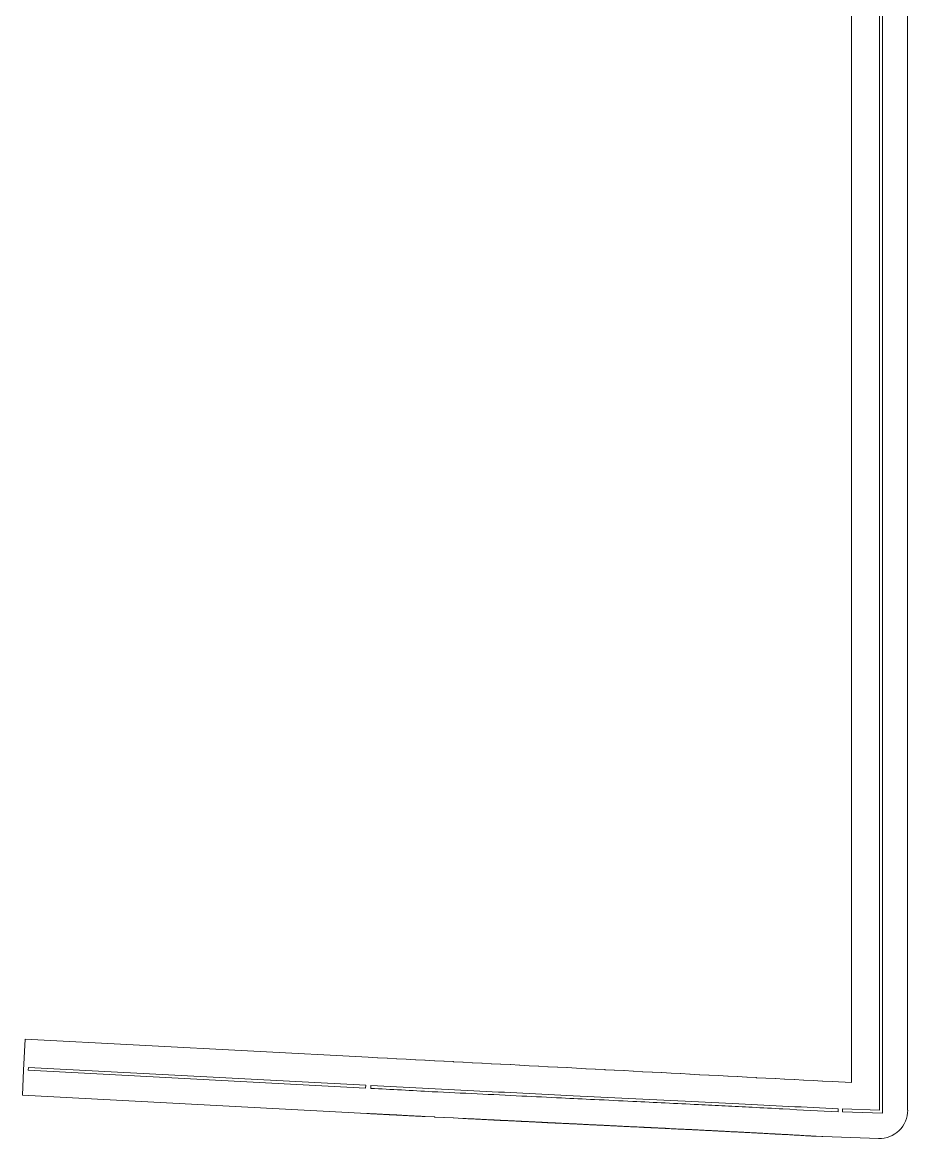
# Model space of a CAD drawing. Header units: millimetres. Extents: x 146 to 1091, y 1 to 2383.
# Drawn here: x 146 to 1091, y 1 to 1192 of the extents above; entities that cross this region are included whole.
import ezdxf

# ---------------------------------------------------------------- set-up
doc = ezdxf.new("R2010")
doc.units = ezdxf.units.MM
doc.linetypes.add('K5LT_BASIC', pattern=[0])
doc.layers.add('Engraving', color=7, linetype='Continuous')

msp = doc.modelspace()

# ---------------------------------------------------------------- linework, layer by layer
at = {"color": 143, "linetype": 'K5LT_BASIC', "lineweight": 15, "true_color": 0x33acca}
for p, q in [((1090.9, 31.2), (1090.9, 2313)), ((1030.9, 2282.3), (1030.9, 60.5)), ((149.2, 106.9), (147.5, 73.9)), ((515.2, 87.6), (149.2, 106.9)), ((515.4, 87.6), (515.2, 87.6)), ((525.3, 87.1), (515.4, 87.6)), ((525.6, 87.1), (525.3, 87.1)), ((535.4, 86.6), (525.6, 87.1)), ((535.7, 86.6), (535.4, 86.6)), ((545.5, 86), (535.7, 86.6)), ((545.8, 86), (545.5, 86)), ((555.6, 85.5), (545.8, 86)), ((555.9, 85.5), (555.6, 85.5)), ((565.7, 85), (555.9, 85.5)), ((566, 85), (565.7, 85)), ((575.8, 84.5), (566, 85)), ((576.1, 84.4), (575.8, 84.5)), ((585.9, 83.9), (576.1, 84.4)), ((586.2, 83.9), (585.9, 83.9)), ((596, 83.4), (586.2, 83.9)), ((596.3, 83.4), (596, 83.4)), ((606.1, 82.9), (596.3, 83.4)), ((147.5, 73.9), (146.2, 47)), ((606.4, 82.8), (606.1, 82.9)), ((616.4, 82.3), (606.4, 82.8)), ((616.7, 82.3), (616.4, 82.3)), ((626.3, 81.8), (616.7, 82.3)), ((626.6, 81.8), (626.3, 81.8)), ((636.4, 81.3), (626.6, 81.8)), ((636.7, 81.2), (636.4, 81.3)), ((646.5, 80.7), (636.7, 81.2)), ((646.8, 80.7), (646.5, 80.7)), ((656.6, 80.2), (646.8, 80.7)), ((656.9, 80.2), (656.6, 80.2)), ((666.7, 79.7), (656.9, 80.2)), ((667, 79.7), (666.7, 79.7)), ((676.8, 79.1), (667, 79.7)), ((677.1, 79.1), (676.8, 79.1)), ((686.9, 78.6), (677.1, 79.1)), ((687.2, 78.6), (686.9, 78.6)), ((697, 78.1), (687.2, 78.6)), ((697.3, 78.1), (697, 78.1)), ((707.1, 77.5), (697.3, 78.1)), ((707.4, 77.5), (707.1, 77.5)), ((717.2, 77), (707.4, 77.5)), ((717.5, 77), (717.2, 77)), ((727.3, 76.5), (717.5, 77)), ((727.6, 76.5), (727.3, 76.5)), ((737.4, 76), (727.6, 76.5)), ((737.7, 75.9), (737.4, 76)), ((747.5, 75.4), (737.7, 75.9)), ((747.8, 75.4), (747.5, 75.4)), ((757.6, 74.9), (747.8, 75.4)), ((757.9, 74.9), (757.6, 74.9)), ((767.7, 74.4), (757.9, 74.9)), ((768, 74.3), (767.7, 74.4)), ((777.8, 73.8), (768, 74.3)), ((778.1, 73.8), (777.8, 73.8)), ((788.1, 73.3), (778.1, 73.8)), ((788.4, 73.3), (788.1, 73.3)), ((798, 72.8), (788.4, 73.3)), ((798.3, 72.8), (798, 72.8)), ((808.1, 72.2), (798.3, 72.8)), ((808.4, 72.2), (808.1, 72.2)), ((818.2, 71.7), (808.4, 72.2)), ((818.5, 71.7), (818.2, 71.7)), ((828.3, 71.2), (818.5, 71.7)), ((828.6, 71.2), (828.3, 71.2)), ((838.4, 70.6), (828.6, 71.2)), ((838.7, 70.6), (838.4, 70.6)), ((848.5, 70.1), (838.7, 70.6)), ((848.8, 70.1), (848.5, 70.1)), ((858.6, 69.6), (848.8, 70.1)), ((858.9, 69.6), (858.6, 69.6)), ((868.7, 69), (858.9, 69.6)), ((869, 69), (868.7, 69)), ((878.8, 68.5), (869, 69)), ((879.1, 68.5), (878.8, 68.5)), ((888.9, 68), (879.1, 68.5)), ((889.2, 68), (888.9, 68)), ((899, 67.5), (889.2, 68)), ((899.3, 67.4), (899, 67.5)), ((909.1, 66.9), (899.3, 67.4)), ((909.4, 66.9), (909.1, 66.9)), ((919.2, 66.4), (909.4, 66.9)), ((919.5, 66.4), (919.2, 66.4)), ((929.3, 65.9), (919.5, 66.4)), ((929.6, 65.8), (929.3, 65.9)), ((939.4, 65.3), (929.6, 65.8)), ((939.7, 65.3), (939.4, 65.3)), ((949.5, 64.8), (939.7, 65.3)), ((949.8, 64.8), (949.5, 64.8)), ((959.6, 64.3), (949.8, 64.8)), ((959.9, 64.3), (959.6, 64.3)), ((969.7, 63.7), (959.9, 64.3)), ((970, 63.7), (969.7, 63.7)), ((979.8, 63.2), (970, 63.7)), ((980.1, 63.2), (979.8, 63.2)), ((989.9, 62.7), (980.1, 63.2)), ((990.2, 62.7), (989.9, 62.7)), ((1000, 62.1), (990.2, 62.7)), ((1000.3, 62.1), (1000, 62.1)), ((1010.2, 61.6), (1000.3, 62.1)), ((1010.3, 61.6), (1010.2, 61.6)), ((1030.9, 60.5), (1010.3, 61.6)), ((146.2, 47), (513.7, 27.6)), ((513.7, 27.6), (515.2, 27.6)), ((515.2, 27.6), (515.4, 27.5)), ((525.3, 27), (525.6, 27)), ((535.4, 26.5), (535.7, 26.5)), ((545.5, 26), (545.8, 25.9)), ((555.6, 25.4), (555.9, 25.4)), ((565.7, 24.9), (566, 24.9)), ((575.8, 24.4), (576.1, 24.4)), ((576.1, 24.4), (585.9, 23.9)), ((585.9, 23.9), (586.2, 23.8)), ((586.2, 23.8), (596, 23.3)), ((596, 23.3), (596.3, 23.3)), ((596.3, 23.3), (606.1, 22.8)), ((606.1, 22.8), (606.4, 22.8)), ((606.4, 22.8), (616.4, 22.3)), ((616.4, 22.3), (616.7, 22.3)), ((626.3, 21.8), (626.6, 21.8)), ((636.4, 21.3), (636.7, 21.3)), ((646.5, 20.8), (646.8, 20.8)), ((656.6, 20.3), (656.9, 20.3)), ((666.7, 19.8), (667, 19.8)), ((676.8, 19.3), (677.1, 19.3)), ((686.9, 18.8), (687.2, 18.8)), ((697, 18.3), (697.3, 18.3)), ((707.1, 17.8), (707.4, 17.8)), ((717.2, 17.4), (717.5, 17.3)), ((727.3, 16.9), (727.6, 16.8)), ((737.4, 16.4), (737.7, 16.4)), ((747.5, 15.9), (747.8, 15.9)), ((757.6, 15.4), (757.9, 15.4)), ((767.7, 14.9), (768, 14.9)), ((777.8, 14.4), (778.1, 14.4)), ((788.1, 13.9), (788.4, 13.9)), ((798, 13.4), (798.3, 13.4)), ((808.1, 12.9), (808.4, 12.9)), ((818.2, 12.4), (818.5, 12.4)), ((828.3, 11.9), (828.6, 11.9)), ((838.4, 11.4), (838.7, 11.4)), ((848.5, 10.9), (848.8, 10.9)), ((858.6, 10.4), (858.9, 10.4)), ((868.7, 9.9), (869, 9.9)), ((878.8, 9.4), (879.1, 9.4)), ((888.9, 8.9), (889.2, 8.9)), ((899, 8.4), (899.3, 8.4)), ((909.1, 7.9), (909.4, 7.9)), ((919.2, 7.4), (919.5, 7.3)), ((929.3, 6.8), (929.6, 6.8)), ((993.1, 3.3), (999.5, 3)), ((999.5, 3), (1000, 2.9)), ((1000.3, 2.9), (1010.2, 2.6)), ((1010.3, 2.6), (1010.2, 2.6)), ((1010.3, 2.6), (1060, 1))]:
    msp.add_line(p, q, dxfattribs=at)
for centre, radius, start, end in [((965.1, 89.2), 84.1, 266.2589, 266.458), ((974.8, 81.3), 76.8, 266.1662, 266.3841), ((1003.9, 95.1), 92.2, 267.5834, 267.7653)]:
    msp.add_arc(centre, radius, start, end, dxfattribs=at)
msp.add_ellipse((1060.9, 31.2), major_axis=(0, 30.2), ratio=0.994449, start_param=3.109534, end_param=4.712389, dxfattribs=at)
for points, knots in [([(515.4, 27.5), (516.2, 27.5), (517.8, 27.4), (520.3, 27.3), (522.4, 27.2), (524, 27.1), (524.9, 27), (525.3, 27)], [0, 0, 0, 0, 0.1271354, 0.2542708, 0.3814063, 0.444974, 0.5085417, 0.5085417, 0.5085417, 0.5085417]), ([(535.7, 26.5), (536.1, 26.4), (536.9, 26.4), (538.5, 26.3), (540.6, 26.2), (542.6, 26.1), (544.2, 26), (545.1, 26), (545.5, 26)], [0, 0, 0, 0, 0.0628789, 0.1257577, 0.2515155, 0.3772732, 0.4401521, 0.503031, 0.503031, 0.503031, 0.503031]), ([(545.8, 25.9), (546.1, 25.9), (546.9, 25.9), (548, 25.8), (549.1, 25.8), (550.5, 25.7), (552, 25.6), (553.5, 25.5), (554.4, 25.5), (555.1, 25.4), (555.4, 25.4), (555.6, 25.4)], [0, 0, 0, 0, 0.0536135, 0.1072271, 0.1608406, 0.2144541, 0.3216812, 0.3752947, 0.4289083, 0.4522156, 0.475523, 0.475523, 0.475523, 0.475523]), ([(555.9, 25.4), (556.4, 25.4), (557.6, 25.3), (559.9, 25.2), (562.6, 25.1), (564.7, 25), (565.7, 24.9)], [0, 0, 0, 0, 0.076398, 0.1909951, 0.3458831, 0.500771, 0.500771, 0.500771, 0.500771]), ([(566, 24.9), (566.1, 24.9), (566.3, 24.9), (566.8, 24.8), (567.6, 24.8), (569.3, 24.7), (572.1, 24.6), (574.4, 24.4), (575.8, 24.4)], [0, 0, 0, 0, 0.0183365, 0.0366729, 0.0733459, 0.1466918, 0.2933835, 0.4990775, 0.4990775, 0.4990775, 0.4990775]), ([(616.7, 22.3), (617.8, 22.2), (619.9, 22.1), (623.1, 22), (625.2, 21.9), (626.3, 21.8)], [0, 0, 0, 0, 0.173406, 0.3372636, 0.5011211, 0.5011211, 0.5011211, 0.5011211]), ([(626.6, 21.8), (627.1, 21.8), (628.6, 21.7), (630.9, 21.6), (633.6, 21.5), (635.5, 21.4), (636.4, 21.3)], [0, 0, 0, 0, 0.0938494, 0.2346234, 0.3836314, 0.5326394, 0.5326394, 0.5326394, 0.5326394]), ([(636.7, 21.3), (637.1, 21.3), (637.9, 21.2), (639.1, 21.2), (640.3, 21.1), (642, 21), (643.6, 21), (645.2, 20.9), (646.1, 20.8), (646.5, 20.8)], [0, 0, 0, 0, 0.0628892, 0.1257784, 0.1886676, 0.2515568, 0.3773352, 0.4402244, 0.5031135, 0.5031135, 0.5031135, 0.5031135]), ([(646.8, 20.8), (647.2, 20.8), (648, 20.7), (649.2, 20.7), (650.4, 20.6), (652.1, 20.5), (653.7, 20.5), (655.3, 20.4), (656.2, 20.3), (656.6, 20.3)], [0, 0, 0, 0, 0.0623154, 0.1246307, 0.1869461, 0.2492614, 0.3738921, 0.4362075, 0.4985228, 0.4985228, 0.4985228, 0.4985228]), ([(656.9, 20.3), (657.3, 20.3), (658.1, 20.2), (659.7, 20.2), (661.8, 20.1), (663.8, 20), (665.4, 19.9), (666.3, 19.8), (666.7, 19.8)], [0, 0, 0, 0, 0.061699, 0.1233979, 0.2467959, 0.3701938, 0.4318928, 0.4935918, 0.4935918, 0.4935918, 0.4935918]), ([(667, 19.8), (667.1, 19.8), (667.5, 19.8), (668.1, 19.8), (668.6, 19.7), (669.4, 19.7), (670.3, 19.6), (671.9, 19.6), (673.4, 19.5), (674.8, 19.4), (675.4, 19.4), (676.1, 19.4), (676.5, 19.3), (676.8, 19.3)], [0, 0, 0, 0, 0.0277053, 0.0554107, 0.083116, 0.1108214, 0.1662321, 0.2216428, 0.3549804, 0.3883148, 0.4216491, 0.4549835, 0.4883179, 0.4883179, 0.4883179, 0.4883179]), ([(677.1, 19.3), (677.4, 19.3), (678, 19.3), (679.3, 19.2), (680.8, 19.1), (682.4, 19), (683.9, 19), (685.4, 18.9), (686.4, 18.9), (686.9, 18.8)], [0, 0, 0, 0, 0.0476591, 0.0953183, 0.1906366, 0.2636673, 0.3366981, 0.4097289, 0.4827597, 0.4827597, 0.4827597, 0.4827597]), ([(687.2, 18.8), (687.3, 18.8), (687.6, 18.8), (688.1, 18.8), (688.6, 18.7), (689.3, 18.7), (690.1, 18.7), (691.2, 18.6), (692.6, 18.6), (694, 18.5), (695.5, 18.4), (696.5, 18.4), (697, 18.3)], [0, 0, 0, 0, 0.0238169, 0.0476338, 0.0714507, 0.0952676, 0.1429014, 0.1905352, 0.2621305, 0.3337258, 0.4053211, 0.4769164, 0.4769164, 0.4769164, 0.4769164]), ([(697.3, 18.3), (697.4, 18.3), (697.8, 18.3), (698.4, 18.3), (698.9, 18.2), (699.6, 18.2), (700.5, 18.2), (701.7, 18.1), (703, 18), (704.1, 18), (705, 17.9), (705.7, 17.9), (706.4, 17.9), (706.8, 17.9), (707.1, 17.8)], [0, 0, 0, 0, 0.02751, 0.05502, 0.08253, 0.11004, 0.16506, 0.22008, 0.2886238, 0.3571677, 0.3914396, 0.4257116, 0.4599835, 0.4942554, 0.4942554, 0.4942554, 0.4942554]), ([(707.4, 17.8), (707.6, 17.8), (708, 17.8), (708.6, 17.8), (709.2, 17.7), (710, 17.7), (711, 17.7), (712.2, 17.6), (713.4, 17.5), (714.5, 17.5), (715.3, 17.4), (715.9, 17.4), (716.5, 17.4), (717, 17.4), (717.2, 17.4)], [0, 0, 0, 0, 0.0299149, 0.0598298, 0.0897447, 0.1196596, 0.1794893, 0.2393191, 0.3013355, 0.3633518, 0.39436, 0.4253682, 0.4563764, 0.4873846, 0.4873846, 0.4873846, 0.4873846]), ([(717.5, 17.3), (717.5, 17.3), (717.6, 17.3), (717.8, 17.3), (718.1, 17.3), (718.6, 17.3), (719.8, 17.2), (722.7, 17.1), (725.3, 17), (727.3, 16.9)], [0, 0, 0, 0, 0.005871, 0.0117419, 0.0234839, 0.0469678, 0.0939355, 0.187871, 0.4572934, 0.4572934, 0.4572934, 0.4572934]), ([(727.6, 16.8), (727.6, 16.8), (727.7, 16.8), (727.9, 16.8), (728.3, 16.8), (729.1, 16.8), (730.6, 16.7), (732.3, 16.6), (734, 16.5), (735.1, 16.5), (736.2, 16.4), (737, 16.4), (737.4, 16.4)], [0, 0, 0, 0, 0.0075747, 0.0151494, 0.0302988, 0.0605977, 0.1211954, 0.2423907, 0.2943406, 0.3462905, 0.3982404, 0.4501903, 0.4501903, 0.4501903, 0.4501903]), ([(737.7, 16.4), (738.1, 16.3), (738.9, 16.3), (740.5, 16.2), (742.6, 16.1), (744.6, 16), (746.2, 15.9), (747.1, 15.9), (747.5, 15.9)], [0, 0, 0, 0, 0.0636561, 0.1273122, 0.2546245, 0.3819367, 0.4455929, 0.509249, 0.509249, 0.509249, 0.509249]), ([(747.8, 15.9), (748.2, 15.8), (749, 15.8), (750.6, 15.7), (752.7, 15.6), (754.7, 15.5), (756.3, 15.4), (757.2, 15.4), (757.6, 15.4)], [0, 0, 0, 0, 0.0598226, 0.1196452, 0.2392903, 0.3589355, 0.418758, 0.4785806, 0.4785806, 0.4785806, 0.4785806]), ([(757.9, 15.4), (758.3, 15.4), (759.1, 15.3), (760.7, 15.2), (762.4, 15.2), (764, 15.1), (765.2, 15), (766.4, 15), (767.3, 14.9), (767.7, 14.9)], [0, 0, 0, 0, 0.0613805, 0.1227611, 0.2455221, 0.3069027, 0.3682832, 0.4296637, 0.4910443, 0.4910443, 0.4910443, 0.4910443]), ([(768, 14.9), (768.1, 14.9), (768.3, 14.9), (768.9, 14.8), (770.1, 14.8), (772.4, 14.7), (775, 14.5), (777.1, 14.4), (777.8, 14.4)], [0, 0, 0, 0, 0.0166727, 0.0416819, 0.0917001, 0.1917365, 0.3918094, 0.5020029, 0.5020029, 0.5020029, 0.5020029]), ([(778.1, 14.4), (778.5, 14.4), (779.6, 14.3), (782, 14.2), (785, 14.1), (787.2, 13.9), (788.1, 13.9)], [0, 0, 0, 0, 0.06912, 0.1728001, 0.3801603, 0.5254335, 0.5254335, 0.5254335, 0.5254335]), ([(788.4, 13.9), (788.9, 13.9), (790.2, 13.8), (793.4, 13.6), (796.1, 13.5), (798, 13.4)], [0, 0, 0, 0, 0.0830497, 0.2076243, 0.5082198, 0.5082198, 0.5082198, 0.5082198]), ([(798.3, 13.4), (799.1, 13.4), (801, 13.3), (803.6, 13.1), (806.1, 13), (807.4, 13), (808.1, 12.9)], [0, 0, 0, 0, 0.1225165, 0.3062913, 0.4075094, 0.5087276, 0.5087276, 0.5087276, 0.5087276]), ([(808.4, 12.9), (808.6, 12.9), (809.1, 12.9), (809.9, 12.8), (810.6, 12.8), (812.3, 12.7), (814.2, 12.6), (816.2, 12.5), (817.3, 12.5), (817.9, 12.4), (818.2, 12.4)], [0, 0, 0, 0, 0.0397362, 0.0794724, 0.1192086, 0.1589448, 0.3375499, 0.4268524, 0.4715037, 0.516155, 0.516155, 0.516155, 0.516155]), ([(818.5, 12.4), (818.6, 12.4), (818.9, 12.4), (819.4, 12.4), (819.8, 12.4), (820.4, 12.3), (821.1, 12.3), (822.3, 12.2), (823.6, 12.2), (825.7, 12.1), (827.2, 12), (828.3, 11.9)], [0, 0, 0, 0, 0.0229078, 0.0458156, 0.0687234, 0.0916312, 0.1374468, 0.1832624, 0.2631985, 0.3431345, 0.5030065, 0.5030065, 0.5030065, 0.5030065]), ([(828.6, 11.9), (828.7, 11.9), (829.1, 11.9), (829.6, 11.9), (830.1, 11.8), (830.8, 11.8), (831.6, 11.8), (833.2, 11.7), (835.5, 11.6), (837.4, 11.5), (838.4, 11.4)], [0, 0, 0, 0, 0.0252539, 0.0505079, 0.0757618, 0.1010158, 0.1515236, 0.2020315, 0.3458359, 0.4896402, 0.4896402, 0.4896402, 0.4896402]), ([(838.7, 11.4), (838.7, 11.4), (838.7, 11.4), (838.7, 11.4), (838.8, 11.4), (838.9, 11.4), (839.2, 11.4), (839.7, 11.4), (840.7, 11.3), (842.8, 11.2), (844.8, 11.1), (846.4, 11), (847.1, 11), (847.8, 11), (848.2, 10.9), (848.5, 10.9)], [0, 0, 0, 0, 0.0007591, 0.0027868, 0.0055735, 0.011147, 0.022294, 0.044588, 0.089176, 0.1783521, 0.3567042, 0.3908932, 0.4250822, 0.4592713, 0.4934603, 0.4934603, 0.4934603, 0.4934603]), ([(848.8, 10.9), (849.2, 10.9), (850, 10.9), (851.6, 10.8), (853.7, 10.7), (855.7, 10.6), (857.3, 10.5), (858.2, 10.5), (858.6, 10.4)], [0, 0, 0, 0, 0.062396, 0.124792, 0.2495841, 0.3743761, 0.4367721, 0.4991681, 0.4991681, 0.4991681, 0.4991681]), ([(858.9, 10.4), (859.3, 10.4), (860.1, 10.4), (861.7, 10.3), (863.8, 10.2), (866.2, 10.1), (867.9, 10), (868.7, 9.9)], [0, 0, 0, 0, 0.0676105, 0.135221, 0.2704419, 0.4056629, 0.5408839, 0.5408839, 0.5408839, 0.5408839]), ([(869, 9.9), (869.4, 9.9), (870.2, 9.9), (871.8, 9.8), (873.9, 9.7), (876.3, 9.5), (878, 9.5), (878.8, 9.4)], [0, 0, 0, 0, 0.0683354, 0.1366708, 0.2733415, 0.4100123, 0.5466831, 0.5466831, 0.5466831, 0.5466831]), ([(879.1, 9.4), (879.5, 9.4), (880.3, 9.3), (881.9, 9.3), (884, 9.2), (886, 9.1), (887.7, 9), (888.5, 8.9), (888.9, 8.9)], [0, 0, 0, 0, 0.064423, 0.1288461, 0.2576921, 0.3865382, 0.4509612, 0.5153842, 0.5153842, 0.5153842, 0.5153842]), ([(889.2, 8.9), (890, 8.9), (891.6, 8.8), (894.1, 8.7), (896.1, 8.5), (897.8, 8.5), (898.6, 8.4), (899, 8.4)], [0, 0, 0, 0, 0.1347218, 0.2694435, 0.4041653, 0.4715261, 0.538887, 0.538887, 0.538887, 0.538887]), ([(899.3, 8.4), (900.2, 8.3), (902.1, 8.2), (905.3, 8.1), (907.7, 8), (909.1, 7.9)], [0, 0, 0, 0, 0.1394563, 0.2789125, 0.4874084, 0.4874084, 0.4874084, 0.4874084]), ([(909.4, 7.9), (910.1, 7.8), (912.1, 7.7), (915.3, 7.6), (917.8, 7.4), (919.2, 7.4)], [0, 0, 0, 0, 0.1205741, 0.3014353, 0.5104315, 0.5104315, 0.5104315, 0.5104315]), ([(919.5, 7.3), (920.5, 7.3), (922.6, 7.2), (925.9, 7), (928.1, 6.9), (929.3, 6.8)], [0, 0, 0, 0, 0.1633045, 0.3485193, 0.5337341, 0.5337341, 0.5337341, 0.5337341]), ([(929.6, 6.8), (930.2, 6.8), (931.6, 6.7), (933.9, 6.6), (936.5, 6.5), (938.4, 6.4), (939.4, 6.3)], [0, 0, 0, 0, 0.1110299, 0.2220598, 0.3800473, 0.5380347, 0.5380347, 0.5380347, 0.5380347]), ([(939.4, 6.3), (939.4, 6.3), (939.5, 6.3), (939.5, 6.3), (939.6, 6.3), (939.6, 6.3), (939.7, 6.3), (939.7, 6.3)], [0, 0, 0, 0, 0.251496, 0.502991, 0.752249, 0.876124, 1, 1, 1, 1]), ([(939.7, 6.3), (940.1, 6.3), (940.9, 6.2), (942.5, 6.1), (944.6, 6), (947, 5.9), (948.7, 5.8), (949.5, 5.8)], [0, 0, 0, 0, 0.0697569, 0.1395139, 0.2790278, 0.4203117, 0.5615956, 0.5615956, 0.5615956, 0.5615956]), ([(949.5, 5.8), (949.5, 5.8), (949.5, 5.8), (949.6, 5.8), (949.6, 5.7), (949.7, 5.7), (949.7, 5.7), (949.8, 5.7), (949.8, 5.7)], [0, 0, 0, 0, 0.125797, 0.251593, 0.503186, 0.752395, 0.876198, 1, 1, 1, 1]), ([(949.8, 5.7), (950.4, 5.7), (951.8, 5.6), (953.8, 5.5), (955.8, 5.4), (957.8, 5.3), (959, 5.2), (959.6, 5.2)], [0, 0, 0, 0, 0.1164658, 0.2329317, 0.3493975, 0.4658634, 0.565839, 0.565839, 0.565839, 0.565839]), ([(959.9, 5.2), (960.5, 5.2), (962.2, 5.1), (965.5, 4.9), (968.1, 4.7), (969.7, 4.6)], [0, 0, 0, 0, 0.1192626, 0.3180336, 0.6095694, 0.6095694, 0.6095694, 0.6095694]), ([(970, 4.6), (970.5, 4.6), (971.9, 4.5), (974.2, 4.4), (976.5, 4.3), (978.4, 4.2), (979.3, 4.1), (979.8, 4.1)], [0, 0, 0, 0, 0.1079713, 0.2699283, 0.4520854, 0.5431639, 0.6342425, 0.6342425, 0.6342425, 0.6342425]), ([(979.8, 4.1), (979.8, 4.1), (979.8, 4.1), (979.9, 4.1), (979.9, 4.1), (979.9, 4.1), (980, 4.1), (980, 4.1), (980, 4), (980.1, 4), (980.1, 4)], [0, 0, 0, 0, 0.125968, 0.251936, 0.377903, 0.503871, 0.628391, 0.752912, 0.876456, 1, 1, 1, 1]), ([(980.1, 4), (981.3, 4), (983.6, 3.8), (986.3, 3.7), (988.4, 3.6), (989.4, 3.5), (989.9, 3.5)], [0, 0, 0, 0, 0.2494269, 0.4545517, 0.5571141, 0.6596766, 0.6596766, 0.6596766, 0.6596766]), ([(989.9, 3.5), (989.9, 3.5), (989.9, 3.5), (990, 3.5), (990.1, 3.5), (990.1, 3.5), (990.2, 3.4), (990.2, 3.4)], [0, 0, 0, 0, 0.376073, 0.752147, 1.376073, 1.688037, 2, 2, 2, 2]), ([(993.1, 3.3), (993, 3.3), (992.8, 3.3), (992.4, 3.3), (992, 3.3), (991.5, 3.4), (990.9, 3.4), (990.5, 3.4), (990.2, 3.4)], [0, 0, 0, 0, 0.0206336, 0.0412671, 0.0825342, 0.113898, 0.1452619, 0.2079895, 0.2079895, 0.2079895, 0.2079895])]:
    msp.add_open_spline(points, degree=3, knots=knots, dxfattribs=at)
msp.add_open_spline([(525.6, 27), (526.4, 27), (528, 26.9), (530.5, 26.7), (532.9, 26.6), (534.5, 26.5), (535.4, 26.5)], degree=3, dxfattribs=at)
at = {"layer": 'Engraving', "color": 143, "linetype": 'K5LT_BASIC', "lineweight": 15, "true_color": 0x33acca}
for p, q in [((1060.9, 31.2), (1060.9, 2313)), ((1063.9, 2315.9), (1063.9, 28.1)), ((152.7, 76.7), (152.5, 73.7)), ((512.5, 54.7), (152.5, 73.7)), ((152.7, 76.7), (512.7, 57.7)), ((512.7, 57.7), (512.5, 54.7)), ((518.2, 57.4), (518, 54.4)), ((1016.9, 32.5), (1016.6, 29.4)), ((1021.4, 29.4), (1021.5, 32.4)), ((1063.9, 28.1), (1021.4, 29.4)), ((1021.5, 32.4), (1060.9, 31.2))]:
    msp.add_line(p, q, dxfattribs=at)
for points, knots in [([(1016.6, 29.4), (997, 30.2), (966.5, 32.1), (926.3, 34.1), (896.2, 35.7), (865.3, 37.2), (832.5, 38.8), (795.5, 40.6), (758.6, 42.4), (719.1, 44.3), (677.4, 46.3), (631.4, 48.6), (577.7, 51), (539.9, 53.4), (518, 54.4)], [0, 0, 0, 0, 1.654108, 2.571428, 3.386964, 4.184518, 5.177112, 6.151885, 7.299432, 8.287071, 9.478039, 10.813962, 12.161698, 14, 14, 14, 14]), ([(518.2, 57.4), (554.8, 55.5), (608.8, 52.7), (680.8, 49.2), (735.9, 46.5), (793.5, 43.7), (852.5, 40.8), (927, 37.1), (981.5, 34.3), (1016.9, 32.5)], [0, 0, 0, 0, 1.979307, 2.927417, 3.896581, 4.962516, 6.048292, 7.085998, 9, 9, 9, 9])]:
    msp.add_open_spline(points, degree=3, knots=knots, dxfattribs=at)

doc.saveas('drawing.dxf')
